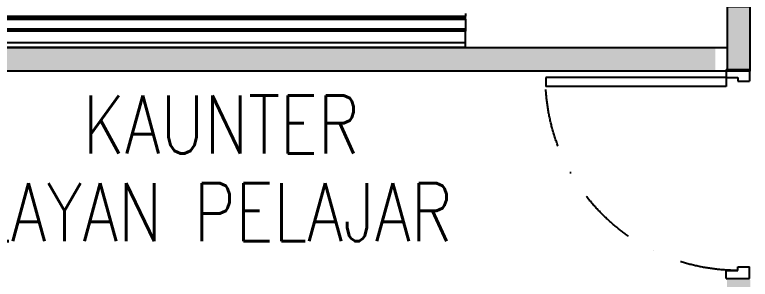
# Model space of a CAD drawing. Header units: millimetres. Extents: x 982 to 80582, y 687 to 58800.
# Drawn here: x 28849 to 32017, y 37736 to 38874 of the extents above; entities that cross this region are included whole.
import ezdxf
from ezdxf.enums import TextEntityAlignment as Align

# ---------------------------------------------------------------- set-up
doc = ezdxf.new("R2010")
doc.units = ezdxf.units.MM
doc.linetypes.add('DASHDOT', pattern=[1, 0.5, -0.25, 0, -0.25])
for name, color, linetype in [('A-DOOR', 9, 'Continuous'), ('A-HATCH', 8, 'Continuous'), ('A-PARTITION', 4, 'Continuous'), ('A-ROOMSYM', 3, 'Continuous'), ('Edges', 7, 'Continuous')]:
    doc.layers.add(name, color=color, linetype=linetype)
doc.styles.add('style1', font='romans.shx', dxfattribs={"height": 750})

# ---------------------------------------------------------------- blocks, each defined once
blk = doc.blocks.new('A$C4F656F16')
at = {"layer": 'A-DOOR', "color": 8}
for p, q in [((35, 100), (35, 877.1)), ((35, 877.1), (73, 877.1)), ((73, 100), (73, 877.1)), ((35, 100), (73, 100))]:
    blk.add_line(p, q, dxfattribs=at)
at = {"layer": 'A-DOOR', "color": 8, "linetype": 'Continuous'}
for p, q in [((0, 100), (35, 100)), ((0, 100), (0, 100)), ((0, 100), (0, 0)), ((0, 100), (0, 100)), ((35, 100), (35, 50)), ((900, 100), (865, 100)), ((865, 100), (865, 50)), ((900, 100), (900, 100)), ((900, 100), (900, 0)), ((900, 100), (900, 100)), ((35, 50), (50, 50)), ((50, 50), (50, 0)), ((865, 50), (850, 50)), ((850, 50), (850, 0)), ((0, 0), (50, 0)), ((900, 0), (850, 0))]:
    blk.add_line(p, q, dxfattribs=at)
at = {"layer": 'A-DOOR', "color": 8, "linetype": 'DASHDOT', "ltscale": 500}
blk.add_arc((35, 48), 830, 0.1381, 87.3759, dxfattribs=at)
blk = doc.blocks.new('air con')
at = {"layer": 'Edges'}
for p, q in [((71.4, 41.9), (152.4, 41.9)), ((71.4, 41.9), (71.4, 41.09)), ((71.4, 41.09), (152.4, 41.09)), ((71.4, 41.09), (71.4, 39.12)), ((71.4, 39.12), (152.4, 39.12)), ((71.4, 38.72), (71.4, 39.12)), ((152.4, 38.72), (71.4, 38.72)), ((71.4, 37.09), (71.4, 38.72)), ((71.4, 37.09), (71.4, 36.7)), ((152.4, 37.09), (71.4, 37.09)), ((152.4, 36.7), (71.4, 36.7)), ((71.4, 36.7), (71.4, 36.54)), ((152.4, 36.54), (71.4, 36.54)), ((71.4, 36.08), (71.4, 36.54))]:
    blk.add_line(p, q, dxfattribs=at)

msp = doc.modelspace()

# ---------------------------------------------------------------- hatches: boundary and pattern name
at = {"layer": 'A-HATCH'}
h = msp.add_hatch(dxfattribs=at)
h.set_pattern_fill('DOTS', color=8, scale=800)
h.set_pattern_definition([(0, (3598.94, -194877.037), (25, 50), [0, -50])])
h.paths.add_polyline_path([(27517.1, 36833.1), (27417.1, 36833.1), (27417.1, 36158.1), (27517.1, 36158.1)])
h.paths.add_polyline_path([(32017.1, 37733.1), (31917.1, 37733.1), (31917.1, 34433.1), (32017.1, 34433.1)])
h.paths.add_polyline_path([(32017.1, 38933.1), (31917.1, 38933.1), (31917.1, 38633.1), (32017.1, 38633.1)])
h.paths.add_polyline_path([(27417.1, 40758.1), (27517.1, 40758.1), (27517.1, 40983.1), (27417.1, 40983.1)])
h.paths.add_polyline_path([(27517.1, 40408.1), (27417.1, 40408.1), (27417.1, 38033.1), (27517.1, 38033.1), (27517.1, 38633.1), (31867.1, 38633.1), (31867.1, 38733.1), (27517.1, 38733.1)])

# ---------------------------------------------------------------- linework, layer by layer
at = {"layer": 'A-PARTITION', "color": 8}
for p, q in [((27517.1, 38733.1), (31917.1, 38733.1)), ((27517.1, 38633.1), (31917.1, 38633.1))]:
    msp.add_line(p, q, dxfattribs=at)
msp.add_lwpolyline([(32017.1, 38908.1), (31917.1, 38908.1), (31917.1, 38633.1), (32017.1, 38633.1)], close=True, dxfattribs=at)

# ---------------------------------------------------------------- block references
at = {"xscale": 25.2884805851763, "yscale": 25.2884805851763, "zscale": 25.2884805851763, "rotation": 180}
msp.add_blockref('air con', (32596.2, 39792.6), dxfattribs=at)
at = {"layer": 'A-DOOR', "color": 8, "xscale": -1, "rotation": 90}
msp.add_blockref('A$C4F656F16', (32013, 38639), dxfattribs=at)

# ---------------------------------------------------------------- texts
at = {"layer": 'A-ROOMSYM', "color": 8, "style": 'style1', "width": 0.8}
for s, p in [('KAUNTER', (29738.7, 38276.8)), ('LAYAN PELAJAR', (29710.3, 37899.8))]:
    msp.add_text(s, height=250, dxfattribs=at).set_placement(p, align=Align.CENTER)

doc.saveas('drawing.dxf')
